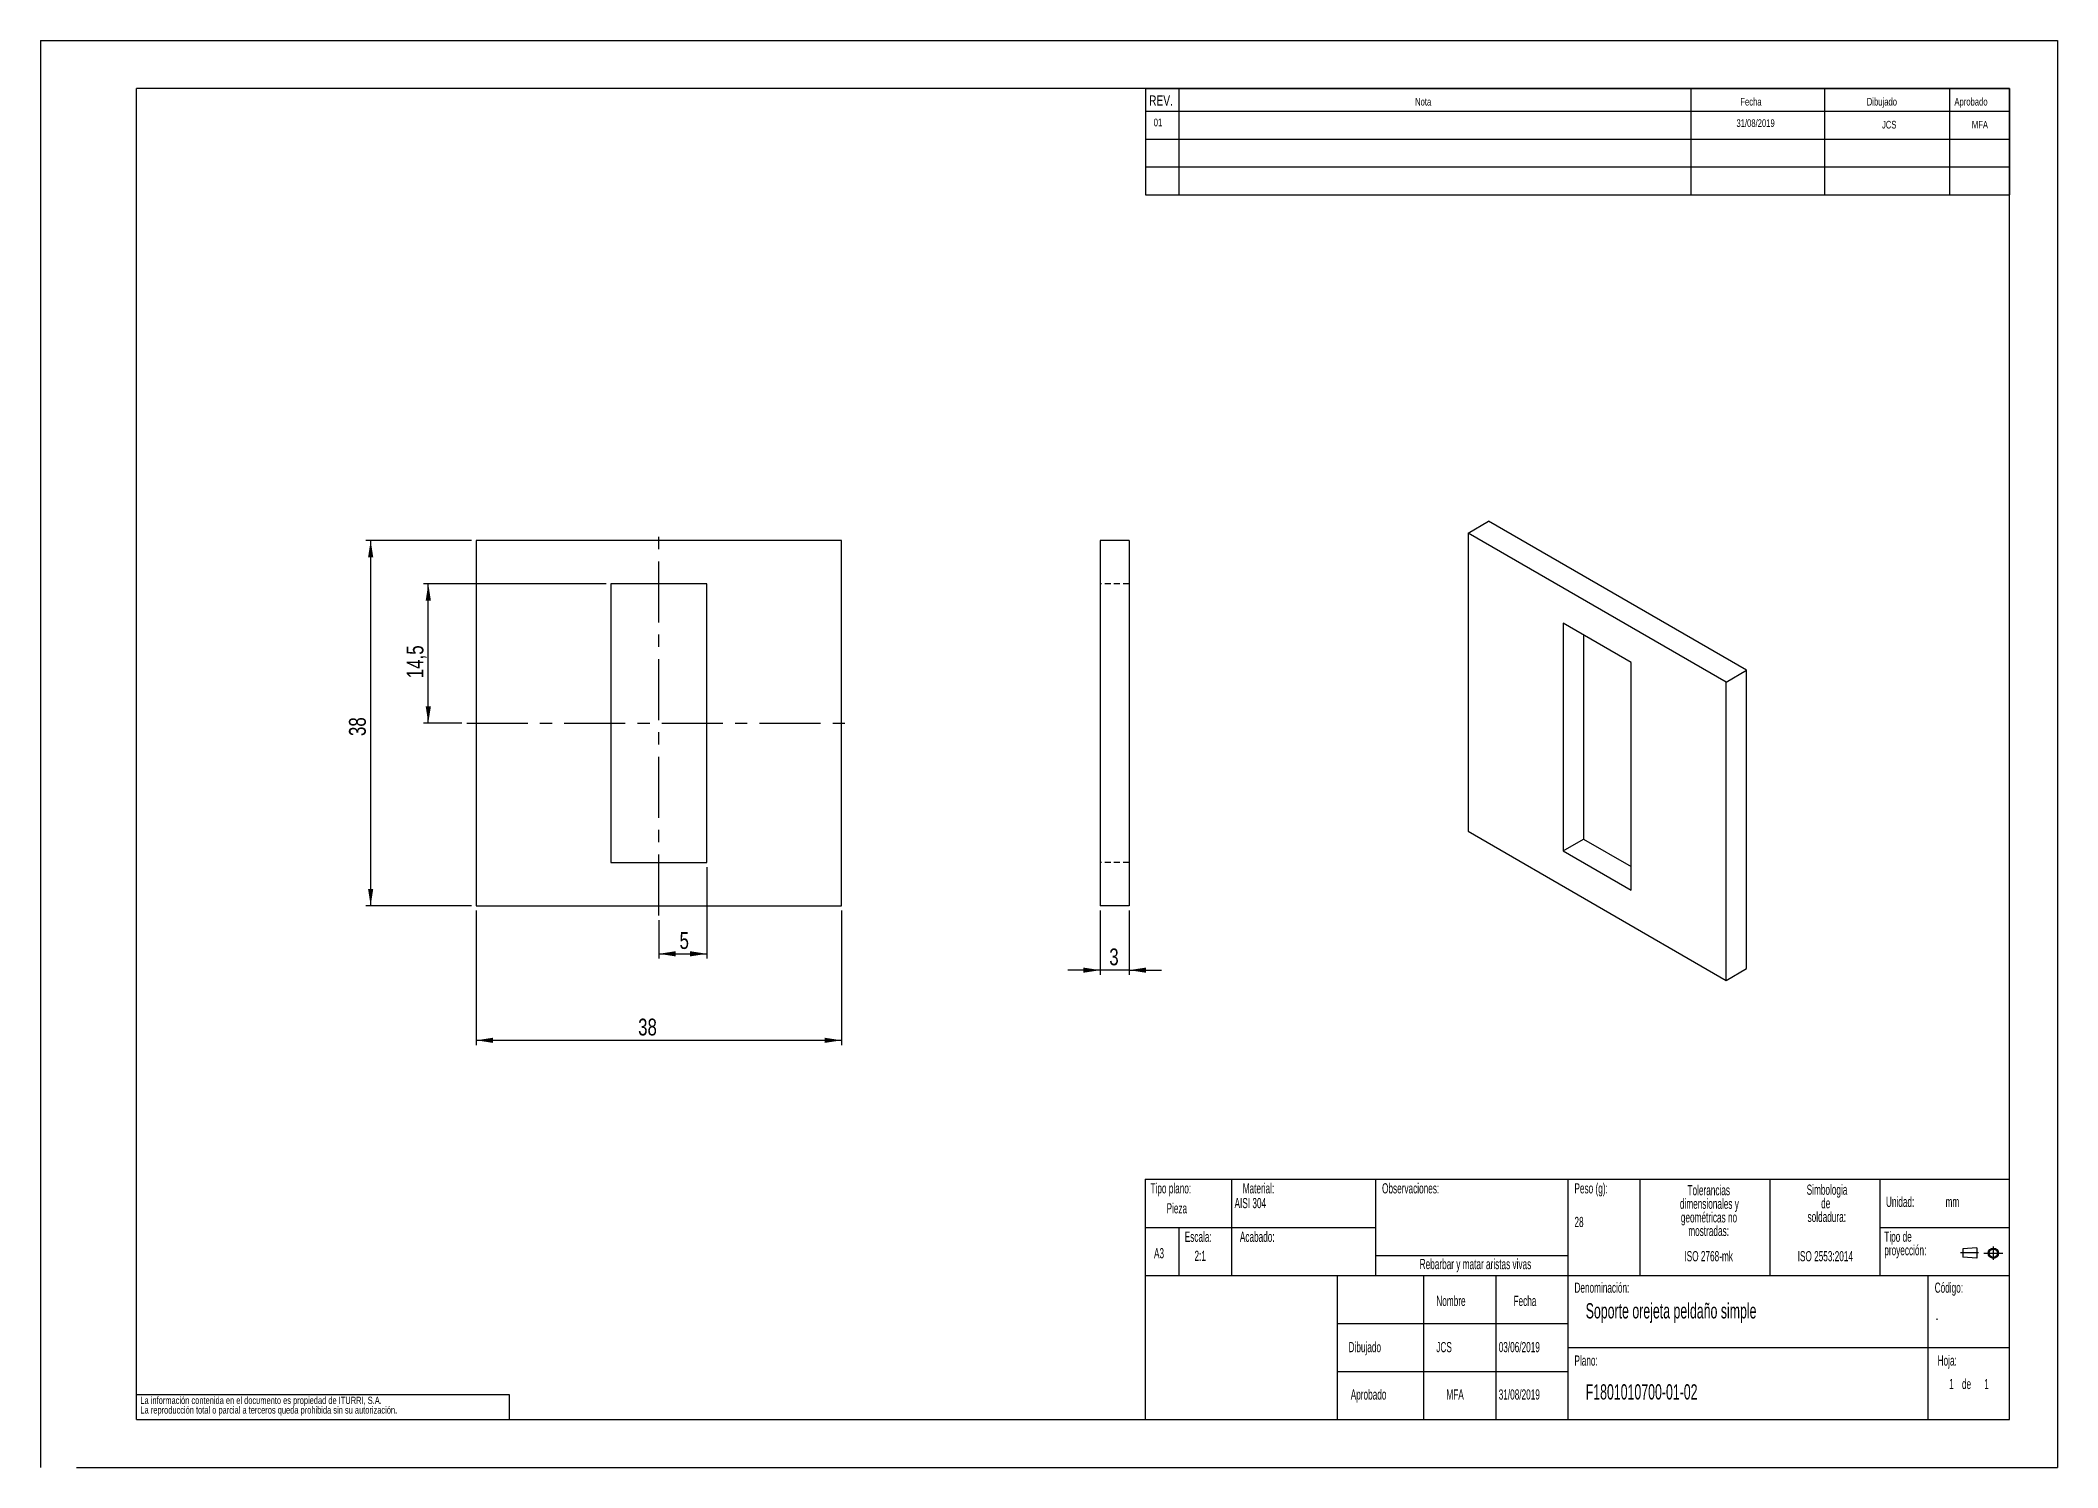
# Model space of a CAD drawing. Extents: x 0 to 2826, y 0 to 813.
# Drawn here: x 0 to 420, y 0 to 297 of the extents above.
import ezdxf

# ---------------------------------------------------------------- set-up
doc = ezdxf.new("R2010")
doc.units = 0
doc.linetypes.add('CENTERX2', pattern=[20.32, 12.7, -2.54, 2.54, -2.54])
doc.linetypes.add('HIDDEN', pattern=[1.905, 1.27, -0.635])
doc.layers.get('0').update_dxf_attribs({"linetype": 'CONTINUOUS'})
doc.layers.add('FORMATO', color=7, linetype='CONTINUOUS')
doc.layers.add('SLD-0', color=179, linetype='CONTINUOUS')
doc.styles.add('SLDTEXTSTYLE0', font='TXT', dxfattribs={"width": 0.605})
doc.styles.add('SLDTEXTSTYLE1', font='TXT', dxfattribs={"width": 0.75})
doc.dimstyles.new('SLDDIMSTYLE0', dxfattribs={"dimtxt": 3.5, "dimasz": 3.5, "dimexe": 0, "dimexo": 0.0625, "dimgap": 0.875, "dimtad": 1, "dimdec": 1, "dimlfac": 0.5, "dimrnd": 1e-09, "dimzin": 12, "dimtxsty": 'SLDTEXTSTYLE1', "dimsah": 1, "dimcen": 0.09, "dimazin": 3, "dimtfac": 1, "dimtdec": 1, "dimtofl": 0, "dimtmove": 0, "dimatfit": 3, "dimtolj": 1, "dimtzin": 12})
doc.dimstyles.new('SLDDIMSTYLE1', dxfattribs={"dimtxt": 3.5, "dimasz": 3.5, "dimexe": 0, "dimexo": 0.0625, "dimgap": 0.875, "dimtad": 1, "dimdec": 1, "dimlfac": 0.5, "dimrnd": 1e-09, "dimzin": 12, "dimtxsty": 'SLDTEXTSTYLE1', "dimsah": 1, "dimcen": 0.09, "dimazin": 3, "dimtfac": 1, "dimtdec": 1, "dimtmove": 0, "dimatfit": 3, "dimtolj": 1, "dimtzin": 12})

# ---------------------------------------------------------------- blocks, each defined once
blk = doc.blocks.new('BLOQUE3')
at = {"color": 7, "linetype": 'CENTERX2'}
for p, q in [((397.92, 130.06), (394.8, 130.06)), ((398.88, 130.02), (402.16, 130.02)), ((400.52, 128.85), (400.52, 131.19))]:
    blk.add_line(p, q, dxfattribs=at)
at = {"color": 7, "linetype": 'CONTINUOUS'}
for p, q in [((397.68, 130.95), (395.23, 130.77)), ((395.23, 130.77), (395.23, 129.34)), ((397.68, 130.95), (397.68, 129.16)), ((397.68, 129.16), (395.23, 129.34))]:
    blk.add_line(p, q, dxfattribs=at)
for radius in [0.892, 0.713]:
    blk.add_circle((400.52, 130.02), radius, dxfattribs=at)
blk = doc.blocks.new('SW_NOTE_0')
at = {"layer": 'SLD-0', "color": 0, "attachment_point": 2, "style": 'SLDTEXTSTYLE0'}
for s, insert, char_height in [('dimensionales y', (7.54, -0.09), 2.1167), ('Tolerancias', (7.41, 2.73), 2.1167), ('geométricas no', (7.46, -2.92), 2.1167), ('mostradas:', (7.38, -5.74), 2.117)]:
    blk.add_mtext(s, dxfattribs=dict(at, insert=insert, char_height=char_height))
blk = doc.blocks.new('SW_NOTE_0_1')
at = {"layer": 'SLD-0', "color": 0, "attachment_point": 1, "style": 'SLDTEXTSTYLE0'}
for s, insert, char_height in [('Tipo de', (0, 2.73), 2.117), ('proyección:', (0, -0.09), 2.1167)]:
    blk.add_mtext(s, dxfattribs=dict(at, insert=insert, char_height=char_height))
blk = doc.blocks.new('SW_NOTE_0_2')
at = {"layer": 'SLD-0', "color": 0, "char_height": 2.117, "attachment_point": 2, "style": 'SLDTEXTSTYLE0'}
for s, insert in [('Simbologia', (7.11, 2.73)), ('de', (6.84, -0.09)), ('soldadura:', (7.06, -2.92))]:
    blk.add_mtext(s, dxfattribs=dict(at, insert=insert))
blk = doc.blocks.new('SW_NOTE_0_3')
at = {"layer": 'SLD-0', "color": 0, "char_height": 1.5, "attachment_point": 1, "style": 'SLDTEXTSTYLE1'}
for s, insert in [('La información contenida en el documento es propiedad de ITURRI, S.A.', (0, 1.93)), ('La reproducción total o parcial a terceros queda prohibida sin su autorización.', (0, -0.07))]:
    blk.add_mtext(s, dxfattribs=dict(at, insert=insert))
blk = doc.blocks.new('SW_NOTE_0_4')
at = {"layer": 'SLD-0', "color": 0, "attachment_point": 2, "style": 'SLDTEXTSTYLE0'}
for s, insert, char_height in [('dimensionales y', (7.54, -0.09), 2.1167), ('Tolerancias', (7.41, 2.73), 2.1167), ('geométricas no', (7.46, -2.92), 2.1167), ('mostradas:', (7.38, -5.74), 2.117)]:
    blk.add_mtext(s, dxfattribs=dict(at, insert=insert, char_height=char_height))
blk = doc.blocks.new('SW_NOTE_0_5')
at = {"layer": 'SLD-0', "color": 0, "attachment_point": 1, "style": 'SLDTEXTSTYLE0'}
for s, insert, char_height in [('Tipo de', (0, 2.73), 2.117), ('proyección:', (0, -0.09), 2.1167)]:
    blk.add_mtext(s, dxfattribs=dict(at, insert=insert, char_height=char_height))
blk = doc.blocks.new('SW_NOTE_0_6')
at = {"layer": 'SLD-0', "color": 0, "char_height": 2.117, "attachment_point": 2, "style": 'SLDTEXTSTYLE0'}
for s, insert in [('Simbologia', (7.11, 2.73)), ('de', (6.84, -0.09)), ('soldadura:', (7.06, -2.92))]:
    blk.add_mtext(s, dxfattribs=dict(at, insert=insert))
blk = doc.blocks.new('SW_NOTE_0_7')
at = {"layer": 'SLD-0', "color": 0, "char_height": 1.5, "attachment_point": 1, "style": 'SLDTEXTSTYLE1'}
for s, insert in [('La información contenida en el documento es propiedad de ITURRI, S.A.', (0, 1.93)), ('La reproducción total o parcial a terceros queda prohibida sin su autorización.', (0, -0.07))]:
    blk.add_mtext(s, dxfattribs=dict(at, insert=insert))
blk = doc.blocks.new('_D')
at = {"layer": 'FORMATO', "color": 7}
for p, q in [((90.77, 115.92), (90.77, 87.92)), ((166.77, 115.92), (166.77, 87.92)), ((90.77, 88.92), (166.77, 88.92))]:
    blk.add_line(p, q, dxfattribs=at)
for points in [[(90.77, 88.92), (94.27, 88.38), (94.27, 89.46)], [(166.77, 88.92), (163.27, 89.46), (163.27, 88.38)]]:
    blk.add_solid(points, dxfattribs=at)
at = {"layer": 'FORMATO', "color": 7, "insert": (124.46, 93.43), "char_height": 3.5, "attachment_point": 1, "style": 'SLDTEXTSTYLE1'}
blk.add_mtext('38', dxfattribs=at)
blk = doc.blocks.new('_D_1')
at = {"layer": 'FORMATO', "color": 7}
for p, q in [((89.77, 192.92), (67.77, 192.92)), ((68.77, 192.92), (68.77, 116.92)), ((89.77, 116.92), (67.77, 116.92))]:
    blk.add_line(p, q, dxfattribs=at)
for points in [[(68.77, 192.92), (68.23, 189.42), (69.31, 189.42)], [(68.77, 116.92), (69.31, 120.42), (68.23, 120.42)]]:
    blk.add_solid(points, dxfattribs=at)
at = {"layer": 'FORMATO', "color": 7, "insert": (64.26, 152.24), "char_height": 3.5, "attachment_point": 1, "rotation": 90, "style": 'SLDTEXTSTYLE1'}
blk.add_mtext('38', dxfattribs=at)
blk = doc.blocks.new('_D_2')
at = {"layer": 'FORMATO', "color": 7}
for p, q in [((138.77, 124.92), (138.77, 105.92)), ((128.77, 113.92), (128.77, 105.92)), ((128.77, 106.92), (138.77, 106.92))]:
    blk.add_line(p, q, dxfattribs=at)
for points in [[(128.77, 106.92), (132.27, 106.38), (132.27, 107.46)], [(138.77, 106.92), (135.27, 107.46), (135.27, 106.38)]]:
    blk.add_solid(points, dxfattribs=at)
at = {"layer": 'FORMATO', "color": 7, "insert": (133.08, 111.43), "char_height": 3.5, "attachment_point": 1, "style": 'SLDTEXTSTYLE1'}
blk.add_mtext('5', dxfattribs=at)
blk = doc.blocks.new('_D_3')
at = {"layer": 'FORMATO', "color": 7}
for p, q in [((117.77, 183.92), (79.77, 183.92)), ((80.77, 154.92), (80.77, 183.92)), ((87.77, 154.92), (79.77, 154.92))]:
    blk.add_line(p, q, dxfattribs=at)
for points in [[(80.77, 183.92), (80.23, 180.42), (81.31, 180.42)], [(80.77, 154.92), (81.31, 158.42), (80.23, 158.42)]]:
    blk.add_solid(points, dxfattribs=at)
at = {"layer": 'FORMATO', "color": 7, "insert": (76.26, 164.27), "char_height": 3.5, "attachment_point": 1, "rotation": 90, "style": 'SLDTEXTSTYLE1'}
blk.add_mtext('14,5', dxfattribs=at)
blk = doc.blocks.new('_D_4')
at = {"layer": 'FORMATO', "color": 7}
for p, q in [((220.68, 115.92), (220.68, 102.52)), ((226.68, 115.92), (226.68, 102.52)), ((220.68, 103.52), (213.95, 103.52)), ((226.68, 103.52), (220.68, 103.52)), ((226.68, 103.52), (233.41, 103.52))]:
    blk.add_line(p, q, dxfattribs=at)
for points in [[(220.68, 103.52), (217.18, 104.05), (217.18, 102.98)], [(226.68, 103.52), (230.18, 102.98), (230.18, 104.05)]]:
    blk.add_solid(points, dxfattribs=at)
at = {"layer": 'FORMATO', "color": 7, "insert": (222.55, 108.03), "char_height": 3.5, "attachment_point": 1, "style": 'SLDTEXTSTYLE1'}
blk.add_mtext('3', dxfattribs=at)

msp = doc.modelspace()

# ---------------------------------------------------------------- linework, layer by layer
at = {"color": 7, "linetype": 'CONTINUOUS'}
for p, q in [((0, 297), (420, 297)), ((0, 297), (0, 0)), ((420, 297), (420, 0)), ((410, 287), (20, 287)), ((20, 10), (20, 287)), ((410, 10), (410, 287)), ((297.25, 194.48), (301.49, 196.93)), ((350.99, 163.46), (297.25, 194.48)), ((297.25, 194.48), (297.25, 132.43)), ((355.23, 165.91), (301.49, 196.93)), ((166.77, 192.92), (90.77, 192.92)), ((90.77, 192.92), (90.77, 116.92)), ((166.77, 116.92), (166.77, 192.92)), ((220.68, 192.92), (220.68, 116.92)), ((226.68, 192.92), (220.68, 192.92)), ((226.68, 192.92), (226.68, 116.92)), ((138.77, 183.92), (118.77, 183.92)), ((118.77, 183.92), (118.77, 125.92)), ((138.77, 125.92), (138.77, 183.92)), ((331.19, 167.54), (317.05, 175.71)), ((317.05, 175.71), (317.05, 128.35)), ((321.29, 173.26), (321.29, 130.8)), ((331.19, 120.18), (331.19, 167.54)), ((350.99, 163.46), (355.23, 165.91)), ((355.23, 103.85), (355.23, 165.91)), ((350.99, 101.4), (350.99, 163.46)), ((297.25, 132.43), (350.99, 101.4)), ((317.05, 128.35), (321.29, 130.8)), ((321.29, 130.8), (331.19, 125.08)), ((317.05, 128.35), (331.19, 120.18)), ((118.77, 125.92), (138.77, 125.92)), ((90.77, 116.92), (166.77, 116.92)), ((226.68, 116.92), (220.68, 116.92)), ((350.99, 101.4), (355.23, 103.85)), ((230, 60), (410, 60)), ((230, 60), (230, 10)), ((20, 10), (410, 10)), ((7.53, 0), (420, 0))]:
    msp.add_line(p, q, dxfattribs=at)
at = {"color": 7, "linetype": 'HIDDEN'}
for p, q in [((226.68, 183.92), (220.68, 183.92)), ((226.68, 125.92), (220.68, 125.92))]:
    msp.add_line(p, q, dxfattribs=at)
at = {"layer": 'FORMATO'}
for p, q in [((230.09, 287), (410, 287)), ((230.09, 287), (230.09, 264.87)), ((237.03, 287), (237.03, 264.87)), ((343.66, 287), (343.66, 264.87)), ((371.46, 287), (371.46, 264.87)), ((397.51, 287), (397.51, 264.87)), ((410, 287), (410, 264.87)), ((230.09, 282.27), (410, 282.27)), ((230.09, 276.47), (410, 276.47)), ((230.09, 270.67), (410, 270.67)), ((230.09, 264.87), (410, 264.87))]:
    msp.add_line(p, q, dxfattribs=at)
at = {"layer": 'FORMATO', "color": 7, "linetype": 'CENTERX2'}
for p, q in [((128.77, 114.92), (128.77, 194.92)), ((88.77, 154.92), (168.77, 154.92))]:
    msp.add_line(p, q, dxfattribs=at)
at = {"layer": 'SLD-0'}
for p, q in [((248, 60), (248, 40)), ((278, 60), (278, 40)), ((318, 60), (318, 40)), ((333, 60), (333, 40)), ((360.08, 60), (360.08, 40)), ((383, 60), (383, 40)), ((230, 50), (248, 50)), ((237, 50), (237, 40)), ((248, 50), (278, 50)), ((383, 50), (410, 50)), ((278, 44.16), (318, 44.16)), ((230, 40), (410, 40)), ((270, 40), (270, 10)), ((288, 40), (288, 10)), ((303, 40), (303, 10)), ((318, 40), (318, 10)), ((393, 40), (393, 10)), ((270, 30), (318, 30)), ((318, 25), (393, 25)), ((393, 25), (410, 25)), ((270, 20), (318, 20)), ((20, 15.25), (97.63, 15.25)), ((97.63, 15.25), (97.63, 10))]:
    msp.add_line(p, q, dxfattribs=at)

# ---------------------------------------------------------------- block references
at = {"color": 7, "linetype": 'CONTINUOUS', "xscale": 1.2, "yscale": 1.2, "zscale": 1.2}
msp.add_blockref('BLOQUE3', (-74.01, -111.41), dxfattribs=at)
msp.add_blockref('BLOQUE3', (-74.01, -111.41), dxfattribs=at)
at = {"layer": 'SLD-0'}
for name, p in [('SW_NOTE_0', (339.95, 56.06)), ('SW_NOTE_0_4', (339.95, 56.06)), ('SW_NOTE_0_2', (364.87, 56.17)), ('SW_NOTE_0_6', (364.87, 56.17)), ('SW_NOTE_0_1', (383.91, 46.39)), ('SW_NOTE_0_5', (383.91, 46.39)), ('SW_NOTE_0_3', (20.84, 12.82)), ('SW_NOTE_0_7', (20.84, 12.82))]:
    msp.add_blockref(name, p, dxfattribs=at)

# ---------------------------------------------------------------- texts
at = {"layer": 'FORMATO', "style": 'SLDTEXTSTYLE1'}
for s, insert, char_height, attachment_point in [('REV.', (230.84, 285.55), 2.117, 1), ('Nota', (286.22, 285.03), 1.587, 1), ('Fecha', (353.93, 285.03), 1.587, 1), ('Dibujado', (380.26, 285.03), 1.587, 1), ('Aprobado', (398.51, 285.03), 1.587, 1), ('01', (232.69, 280.71), 1.587, 2), ('31/08/2019', (357.11, 280.58), 1.587, 2), ('JCS', (384.93, 280.25), 1.587, 2), ('MFA', (403.82, 280.25), 1.587, 2)]:
    msp.add_mtext(s, dxfattribs=dict(at, insert=insert, char_height=char_height, attachment_point=attachment_point))
at = {"layer": 'SLD-0', "style": 'SLDTEXTSTYLE0'}
for s, insert, char_height, attachment_point in [('Tipo plano:', (231.13, 59.18), 2.1167, 1), ('Tipo plano:', (231.13, 59.18), 2.1167, 1), ('Material:', (250.33, 59.18), 2.117, 1), ('Material:', (250.33, 59.18), 2.117, 1), ('Observaciones:', (279.34, 59.18), 2.1167, 1), ('Observaciones:', (279.34, 59.18), 2.1167, 1), ('Peso (g):', (319.4, 59.18), 2.117, 1), ('Peso (g):', (319.4, 59.18), 2.117, 1), ('Pieza', (234.47, 55.02), 2.117, 1), ('Pieza', (234.47, 55.02), 2.117, 1), ('AISI 304', (248.63, 56.11), 2.117, 1), ('AISI 304', (248.63, 56.11), 2.117, 1), ('Unidad:', (384.25, 56.37), 2.117, 1), ('Unidad:', (384.25, 56.37), 2.117, 1), ('mm', (396.66, 56.37), 2.117, 1), ('mm', (396.66, 56.37), 2.117, 1), ('28', (319.4, 52.18), 2.117, 1), ('28', (319.4, 52.18), 2.117, 1), ('Escala:', (238.26, 49.1), 2.117, 1), ('Escala:', (238.26, 49.1), 2.117, 1), ('Acabado:', (249.74, 49.1), 2.117, 1), ('Acabado:', (249.74, 49.1), 2.117, 1), ('A3', (231.86, 45.67), 2.117, 1), ('A3', (231.86, 45.67), 2.117, 1), ('2:1', (240.29, 45.13), 2.117, 1), ('2:1', (240.29, 45.13), 2.117, 1), ('Rebarbar y matar aristas vivas', (298.79, 43.42), 2.1167, 2), ('Rebarbar y matar aristas vivas', (298.79, 43.42), 2.1167, 2), ('ISO 2768-mk', (347.34, 45.06), 2.1167, 2), ('ISO 2768-mk', (347.34, 45.06), 2.1167, 2), ('ISO 2553:2014', (371.63, 45.06), 2.1167, 2), ('ISO 2553:2014', (371.63, 45.06), 2.1167, 2), ('Denominación:', (319.4, 38.51), 2.1167, 1), ('Denominación:', (319.4, 38.51), 2.1167, 1), ('Código:', (394.4, 38.51), 2.117, 1), ('Código:', (394.4, 38.51), 2.117, 1), ('Nombre', (290.64, 35.75), 2.117, 1), ('Nombre', (290.64, 35.75), 2.117, 1), ('Fecha', (306.71, 35.75), 2.117, 1), ('Fecha', (306.71, 35.75), 2.117, 1), ('Soporte orejeta peldaño simple', (321.74, 34.22), 3.175, 1), ('Soporte orejeta peldaño simple', (321.74, 34.22), 3.175, 1), ('-', (394.59, 32.19), 2.12, 1), ('-', (394.59, 32.19), 2.12, 1), ('Dibujado', (272.37, 26.14), 2.117, 1), ('Dibujado', (272.37, 26.14), 2.117, 1), ('JCS', (290.64, 26.14), 2.117, 1), ('03/06/2019', (303.63, 26.14), 2.117, 1), ('Plano:', (319.4, 23.34), 2.117, 1), ('Plano:', (319.4, 23.34), 2.117, 1), ('Hoja:', (395.01, 23.34), 2.117, 1), ('Hoja:', (395.01, 23.34), 2.117, 1), ('F1801010700-01-02', (321.74, 17.35), 3.175, 1), ('F1801010700-01-02', (321.74, 17.35), 3.175, 1), ('1', (397.41, 18.47), 2.12, 1), ('1', (397.41, 18.47), 2.12, 1), ('1', (397.41, 18.47), 2.12, 1), ('1', (397.41, 18.47), 2.12, 1), ('de', (400.08, 18.47), 2.117, 1), ('de', (400.08, 18.47), 2.117, 1), ('de', (400.08, 18.47), 2.117, 1), ('de', (400.08, 18.47), 2.117, 1), ('1', (404.73, 18.47), 2.12, 1), ('1', (404.73, 18.47), 2.12, 1), ('1', (404.73, 18.47), 2.12, 1), ('1', (404.73, 18.47), 2.12, 1), ('Aprobado', (272.82, 16.28), 2.117, 1), ('Aprobado', (272.82, 16.28), 2.117, 1), ('MFA', (292.74, 16.28), 2.117, 1), ('31/08/2019', (303.63, 16.28), 2.117, 1)]:
    msp.add_mtext(s, dxfattribs=dict(at, insert=insert, char_height=char_height, attachment_point=attachment_point))

# ---------------------------------------------------------------- dimensions: what is measured, and where the dimension line sits
at = {"layer": 'FORMATO', "color": 7}
for base, p1, p2, picture, middle in [((68.77, 116.92), (90.77, 192.92), (90.77, 116.92), '_D_1', (68.77, 154.83)), ((80.77, 183.92), (88.77, 154.92), (118.77, 183.92), '_D_3', (80.77, 168.79))]:
    dim = msp.add_linear_dim(base=base, p1=p1, p2=p2, angle=90, dimstyle='SLDDIMSTYLE0', dxfattribs=at)
    dim.commit()
    dim.dimension.update_dxf_attribs({"geometry": picture, "text_midpoint": middle, "dimtype": 160})
for base, p1, p2, dimstyle, picture, middle in [((138.77, 106.92), (128.77, 114.92), (138.77, 125.92), 'SLDDIMSTYLE0', '_D_2', (134.37, 106.92)), ((166.77, 88.92), (90.77, 116.92), (166.77, 116.92), 'SLDDIMSTYLE0', '_D', (127.04, 88.92)), ((220.68, 103.52), (226.68, 116.92), (220.68, 116.92), 'SLDDIMSTYLE1', '_D_4', (223.85, 103.52))]:
    dim = msp.add_linear_dim(base=base, p1=p1, p2=p2, dimstyle=dimstyle, dxfattribs=at)
    dim.commit()
    dim.dimension.update_dxf_attribs({"geometry": picture, "text_midpoint": middle, "dimtype": 160})

doc.saveas('drawing.dxf')
